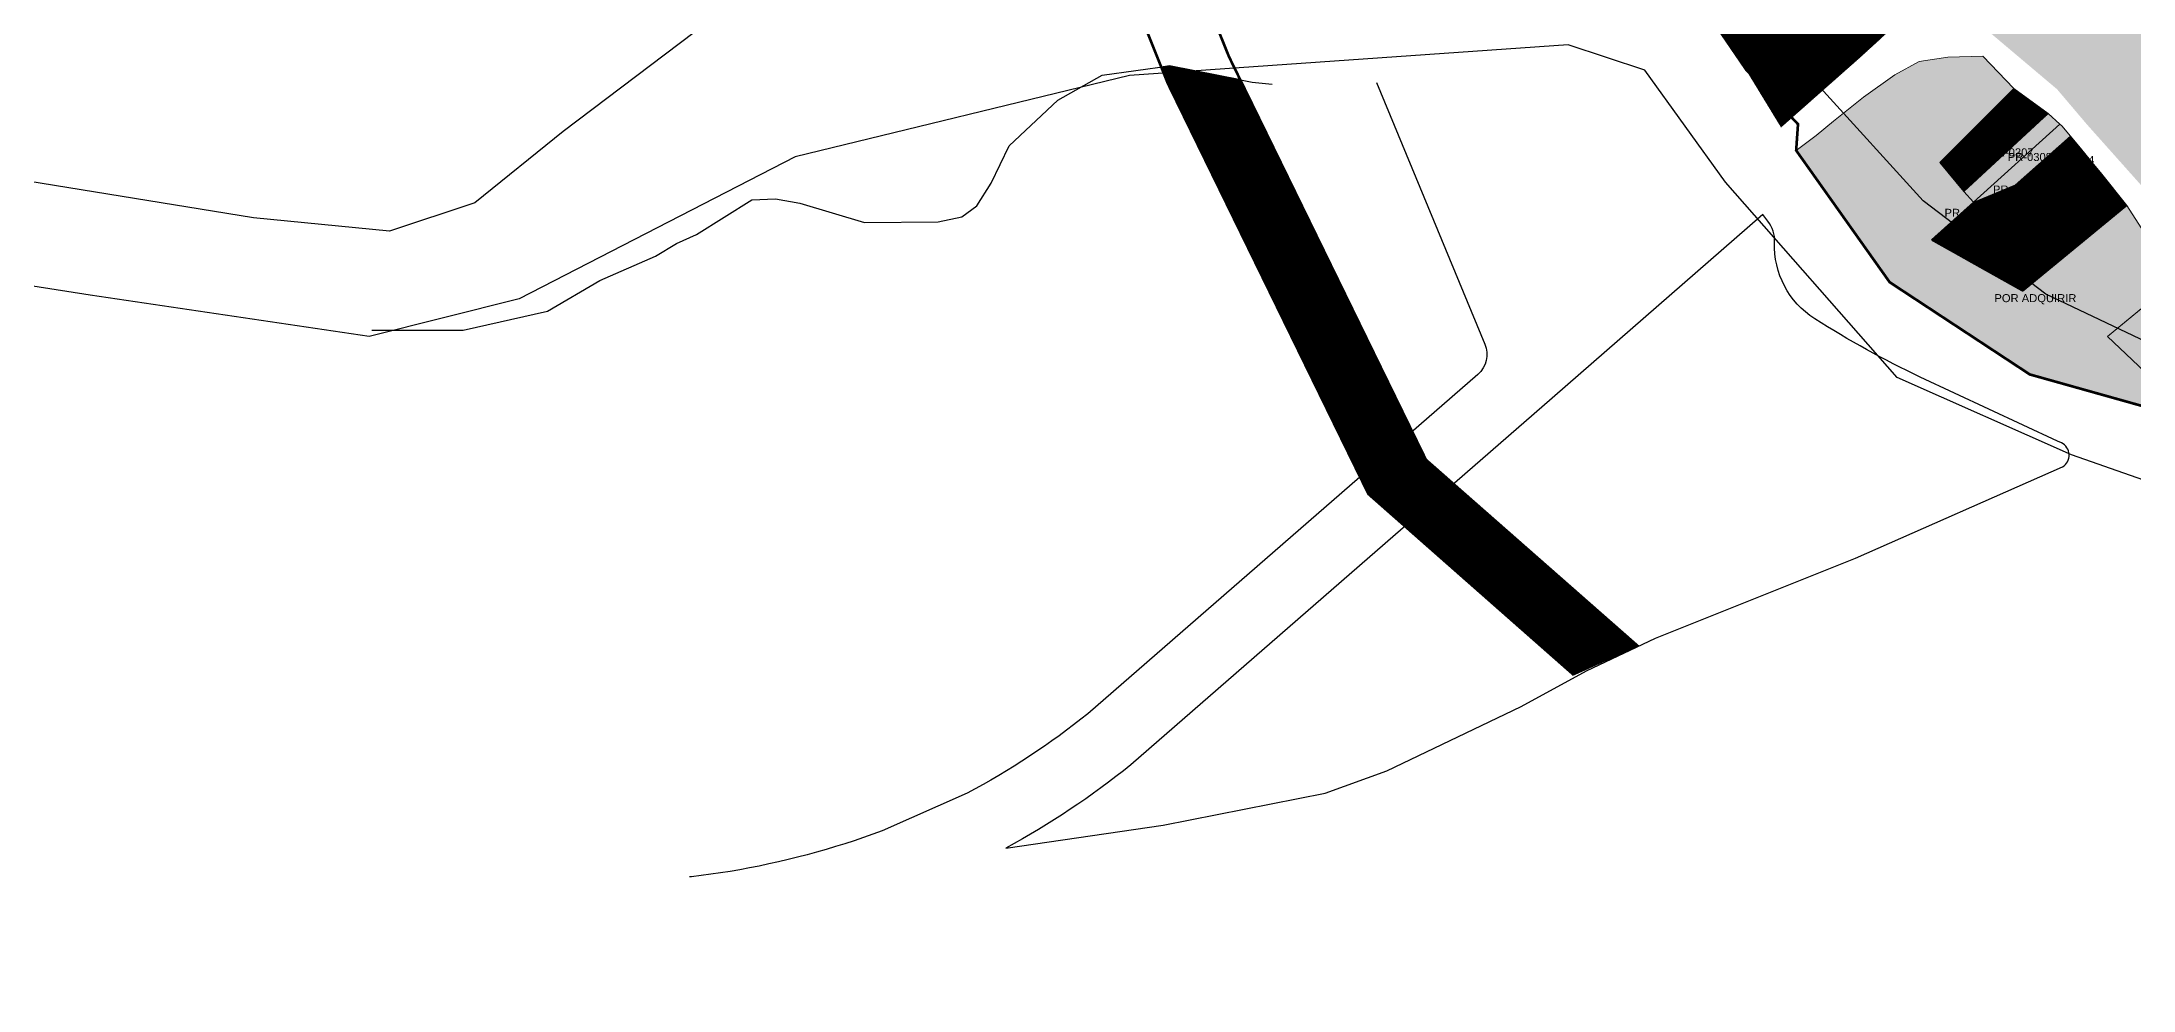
# Model space of a CAD drawing. Header units: inches. Extents: x 775566 to 778268, y 9208057 to 9211417.
# Drawn here: x 776527 to 777311, y 9209310 to 9209666 of the extents above; entities that cross this region are included whole.
import ezdxf
from ezdxf.enums import TextEntityAlignment as Align

# ---------------------------------------------------------------- set-up
doc = ezdxf.new("R2010")
doc.units = ezdxf.units.IN
doc.header["$MEASUREMENT"] = 0
doc.linetypes.add('DASHDOT', pattern=[1, 0.5, -0.25, 0, -0.25])
doc.layers.add('CAJAMARCA_ADQUIRIDOS', color=7, linetype='Continuous', lineweight=9, true_color=0xe2f2c9)
doc.layers.add('PROCESO_&_PENDIENTES', color=7, linetype='Continuous', lineweight=9, true_color=0xc5eefc)
doc.layers.add('CAJAMARCA_ADQUIRIDOSAnno', color=7, linetype='Continuous', true_color=0xafb304)
doc.layers.add('PROCESO__PENDIENTE_CAJAMARCA_UTMAnno', color=7, linetype='Continuous', true_color=0x2b1800)
for name, color, linetype in [('HITOS', 5, 'Continuous'), ('PMD-CAJAMARCA', 212, 'Continuous'), ('REFERENCIAS  URBANAS', 7, 'Continuous')]:
    doc.layers.add(name, color=color, linetype=linetype)
doc.styles.add('Arial', font='arial.ttf')

msp = doc.modelspace()

# ---------------------------------------------------------------- hatches: boundary and pattern name
at = {"true_color": 0xadddf7}
h = msp.add_hatch(color=141, dxfattribs=at)
h.dxf.hatch_style = 1
h.paths.add_polyline_path([(777390.49, 9210055.28), (777432.41, 9210073.29), (777198.38, 9210587.33), (777187.56, 9210605.47), (777105.4, 9210785.4), (777059.97, 9210855.94), (776930, 9211169.4), (776852.44, 9211361.12), (776673.32, 9211286.79), (776765.26, 9211129.93), (776773.32, 9211117.95), (776942.38, 9210722.91), (777244.8, 9210012.11), (777262.42, 9209969.39), (777282.77, 9209919.54), (777207.42, 9209894.77), (777250.06, 9209800.66), (777221.8, 9209781.22), (777221.01, 9209760.81), (777205.62, 9209753.63), (777204.65, 9209752.16), (777231.39, 9209682.44), (777237.05, 9209679.41), (777241.97, 9209679.49), (777246.56, 9209677.91), (777249.26, 9209675.98), (777282.52, 9209647.92), (777293.72, 9209634.72), (777361.87, 9209558.32), (777370.39, 9209543.07), (777454.76, 9209481.52), (777458.61, 9209472.5), (777462.12, 9209467.53), (777463.33, 9209460.68), (777456.89, 9209452.18), (777474.05, 9209434.41), (777510.17, 9209349.95), (777516.01, 9209347.36), (777541.48, 9209322.34), (777544.17, 9209320.9), (777560.86, 9209295.15), (777537.54, 9209270.4), (777550.09, 9209240.92), (777553.15, 9209238.12), (777563.03, 9209239.38), (777593.22, 9209167.98), (777595.94, 9209159.44), (777696.28, 9208921.65), (777699.89, 9208910.23), (777701.28, 9208904.41), (777711.62, 9208851.33), (777720.63, 9208813.42), (777724.41, 9208798.87), (777726.36, 9208793.23), (777729.84, 9208788.63), (777735.44, 9208786.43), (777741.43, 9208786.58), (777747.32, 9208788.15), (777795.11, 9208805.7), (777867.21, 9208835.59), (777891.55, 9208847.3), (777895.6, 9208851.69), (777898.19, 9208856.93), (777899.3, 9208862.81), (777899.01, 9208868.76), (777897.07, 9208874.42), (777892.6, 9208881.93), (777881.24, 9208899.7), (777845.62, 9208951.56), (777839.03, 9208965.06), (777784.89, 9209095.29), (777766.54, 9209136.41), (777720.91, 9209231), (777688.48, 9209311.84), (777605.97, 9209508.14), (777612.99, 9209517.89)])
h = msp.add_hatch(color=103)
h.dxf.hatch_style = 1
h.paths.add_polyline_path([(777251.25, 9209605.65), (777247.54, 9209609.62), (777257.99, 9209619.79), (777259.8, 9209621.39), (777279.23, 9209638.85), (777283.62, 9209634.84)])
h.paths.add_polyline_path([(777251.25, 9209605.65), (777251.33, 9209605.56), (777266.86, 9209612), (777287.5, 9209630.35), (777284.32, 9209634.2), (777283.62, 9209634.84)])
at = {"layer": 'CAJAMARCA_ADQUIRIDOSAnno'}
h = msp.add_hatch(dxfattribs=at)
h.set_pattern_fill('PLASTI', color=1)
h.paths.add_polyline_path([(777219.08, 9209693.82), (777224.8, 9209697.64), (777231.39, 9209682.44), (777227.8, 9209678.26), (777223.9, 9209674.2), (777216.06, 9209666.85), (777208.37, 9209659.82), (777179.08, 9209633.91), (777166.14, 9209655.16), (777166.02, 9209655.07), (777155.86, 9209676.07), (777134.64, 9209692.93), (777134.94, 9209693.55), (777173.4, 9209772.59), (777190.7, 9209766.93), (777202.69, 9209756.49), (777226.82, 9209699.06), (777225.28, 9209698.27), (777218.85, 9209694.05), (777213.79, 9209690.21)])
h.paths.add_polyline_path([(777211.92, 9209684.09), (777230, 9209684.09), (777230, 9209688.69), (777211.92, 9209688.69)], flags=24)
h.paths.add_polyline_path([(777216.44, 9209688.15), (777234.51, 9209688.15), (777234.51, 9209692.75), (777216.44, 9209692.75)], flags=9)
h.paths.add_polyline_path([(777205.29, 9209678.44), (777223.36, 9209678.44), (777223.36, 9209683.04), (777205.29, 9209683.04)], flags=24)
h.paths.add_polyline_path([(777196.81, 9209671.34), (777214.88, 9209671.34), (777214.88, 9209675.94), (777196.81, 9209675.94)], flags=24)
h.paths.add_polyline_path([(777176.58, 9209655.62), (777194.65, 9209655.62), (777194.65, 9209660.22), (777176.58, 9209660.22)], flags=24)
h.paths.add_polyline_path([(777173.67, 9209713.05), (777191.74, 9209713.05), (777191.74, 9209717.65), (777173.67, 9209717.65)], flags=24)
h = msp.add_hatch(dxfattribs=at)
h.set_pattern_fill('PLASTI', color=1)
h.paths.add_polyline_path([(777125.81, 9209705.61), (777121.98, 9209700.13), (777152.13, 9209675.54), (777165.8, 9209655.52), (777155.86, 9209676.07), (777134.64, 9209692.93), (777134.94, 9209693.55)])
h = msp.add_hatch(color=1, dxfattribs=at)
h.dxf.hatch_style = 1
h.paths.add_polyline_path([(777305.12, 9209558.34), (777278.35, 9209571.05), (777273.08, 9209575.06), (777269.67, 9209572.26), (777256.1, 9209579.86), (777250.26, 9209583.14), (777245.22, 9209585.98), (777240.54, 9209588.6), (777235.49, 9209591.43), (777242.85, 9209598.06), (777232.35, 9209606.05), (777202.47, 9209638.97), (777198.74, 9209635.97), (777192.18, 9209630.53), (777184.73, 9209624.98), (777219.78, 9209575.88), (777272.3, 9209541.02), (777322.63, 9209526.89), (777323.84, 9209529.83), (777315.9, 9209537.9), (777317.66, 9209539.84), (777301.4, 9209555.28)])
h.paths.add_polyline_path([(777321.95, 9209583.76), (777308.62, 9209604.32), (777273.08, 9209575.06), (777278.35, 9209571.05), (777305.12, 9209558.34), (777318.34, 9209569.16), (777314.63, 9209578.11)], flags=17)
h.paths.add_polyline_path([(777266.32, 9209648.14), (777254.64, 9209660.36), (777241.58, 9209659.96), (777230.84, 9209658.34), (777221.76, 9209653.33), (777209.93, 9209644.97), (777202.47, 9209638.97), (777232.35, 9209606.05), (777242.85, 9209598.06), (777251.25, 9209605.65), (777247.54, 9209609.62), (777238.61, 9209620.47)])
h.paths.add_polyline_path([(777258.21, 9209567.06), (777290.59, 9209567.06), (777290.59, 9209571.99), (777258.21, 9209571.99)], flags=24)
h.paths.add_polyline_path([(777312.37, 9209576.25), (777330.44, 9209576.25), (777330.44, 9209580.84), (777312.37, 9209580.84)], flags=9)
h.paths.add_polyline_path([(777239.58, 9209599.27), (777257.65, 9209599.27), (777257.65, 9209603.87), (777239.58, 9209603.87)], flags=24)
h = msp.add_hatch(dxfattribs=at)
h.set_pattern_fill('PLASTI', color=1)
h.paths.add_polyline_path([(776976.38, 9209651.39), (776949.85, 9209656.67), (776946.73, 9209656.23), (776949.19, 9209650.09), (777021.25, 9209502.63), (777040.77, 9209519.62)])
h = msp.add_hatch(dxfattribs=at)
h.set_pattern_fill('PLASTI', color=1)
h.paths.add_polyline_path([(777308.62, 9209604.32), (777298.77, 9209616.69), (777256.1, 9209579.86), (777269.67, 9209572.26)])
h.paths.add_polyline_path([(777298.77, 9209616.69), (777295.02, 9209621.24), (777250.26, 9209583.14), (777256.1, 9209579.86)])
h.paths.add_polyline_path([(777295.02, 9209621.24), (777291.27, 9209625.79), (777245.22, 9209585.98), (777250.26, 9209583.14)])
h.paths.add_polyline_path([(777291.27, 9209625.79), (777287.5, 9209630.35), (777266.86, 9209612), (777240.54, 9209588.6), (777245.22, 9209585.98)])
h.paths.add_polyline_path([(777266.86, 9209612), (777251.33, 9209605.56), (777251.25, 9209605.65), (777235.49, 9209591.43), (777240.54, 9209588.6)])
h.paths.add_polyline_path([(777257.99, 9209619.79), (777259.8, 9209621.39), (777279.23, 9209638.85), (777266.32, 9209648.14), (777238.61, 9209620.47), (777247.54, 9209609.62)])
h.paths.add_polyline_path([(777265.77, 9209599.82), (777283.84, 9209599.82), (777283.84, 9209604.41), (777265.77, 9209604.41)], flags=24)
h.paths.add_polyline_path([(777274.78, 9209593.38), (777292.85, 9209593.38), (777292.85, 9209597.98), (777274.78, 9209597.98)], flags=24)
h.paths.add_polyline_path([(777279.2, 9209619.07), (777297.28, 9209619.07), (777297.28, 9209623.67), (777279.2, 9209623.67)], flags=9)
h.paths.add_polyline_path([(777257.74, 9209607.99), (777275.81, 9209607.99), (777275.81, 9209612.59), (777257.74, 9209612.59)], flags=24)
h.paths.add_polyline_path([(777239.58, 9209599.27), (777257.65, 9209599.27), (777257.65, 9209603.87), (777239.58, 9209603.87)], flags=25)
h.paths.add_polyline_path([(777263.28, 9209620.19), (777281.35, 9209620.19), (777281.35, 9209624.79), (777263.28, 9209624.79)], flags=25)
h.paths.add_polyline_path([(777250.44, 9209629.23), (777266.18, 9209629.23), (777266.18, 9209633.82), (777250.44, 9209633.82)], flags=24)
h.paths.add_polyline_path([(777256.4, 9209621.93), (777274.47, 9209621.93), (777274.47, 9209626.52), (777256.4, 9209626.52)], flags=24)
h = msp.add_hatch(color=1, dxfattribs=at)
h.dxf.hatch_style = 1
h.paths.add_polyline_path([(777305.12, 9209558.34), (777301.4, 9209555.28), (777317.66, 9209539.84), (777326.16, 9209548.35)])
h.paths.add_polyline_path([(777343.06, 9209565.26), (777331.45, 9209579.69), (777327.7, 9209576.83), (777318.34, 9209569.16), (777305.12, 9209558.34), (777326.16, 9209548.35)])
h.paths.add_polyline_path([(777324.8, 9209547.03), (777340.52, 9209547.03), (777340.52, 9209551.55), (777324.8, 9209551.55)], flags=9)
h.paths.add_polyline_path([(777313.2, 9209559.53), (777331.28, 9209559.53), (777331.28, 9209564.13), (777313.2, 9209564.13)], flags=24)
h.paths.add_polyline_path([(777312.37, 9209576.25), (777330.44, 9209576.25), (777330.44, 9209580.84), (777312.37, 9209580.84)], flags=9)
h = msp.add_hatch(dxfattribs=at)
h.set_pattern_fill('PLASTI', color=1)
h.paths.add_polyline_path([(777045.95, 9209509.01), (777040.77, 9209519.62), (777021.25, 9209502.63), (777024.37, 9209496.24), (777038.09, 9209484.15), (777056.26, 9209499.95)])
h = msp.add_hatch(dxfattribs=at)
h.set_pattern_fill('PLASTI', color=1)
h.paths.add_polyline_path([(777056.26, 9209499.95), (777038.09, 9209484.15), (777101.12, 9209428.61), (777125.12, 9209439.43)])

# ---------------------------------------------------------------- linework, layer by layer
at = {"layer": 'CAJAMARCA_ADQUIRIDOS', "color": 3}
for points in [[(777251.25, 9209605.65, 0), (777247.54, 9209609.62, 0), (777257.99, 9209619.79, 0), (777259.8, 9209621.39, 0), (777279.23, 9209638.85, 0), (777283.62, 9209634.84, 0)], [(777251.25, 9209605.65, 0), (777283.62, 9209634.84, 0), (777284.32, 9209634.2, 0), (777287.5, 9209630.35, 0), (777266.86, 9209612, 0), (777251.33, 9209605.56, 0)]]:
    msp.add_polyline3d(points, close=True, dxfattribs=at)
at = {"layer": 'CAJAMARCA_ADQUIRIDOSAnno', "color": 250}
for points in [[(777125.81, 9209705.61), (777121.98, 9209700.13), (777152.13, 9209675.54), (777165.8, 9209655.52), (777155.86, 9209676.07), (777134.64, 9209692.93), (777134.94, 9209693.55)], [(776976.38, 9209651.39), (776949.85, 9209656.67), (776946.73, 9209656.23), (776949.19, 9209650.09), (777021.25, 9209502.63), (777040.77, 9209519.62)], [(777056.26, 9209499.95), (777038.09, 9209484.15), (777101.12, 9209428.61), (777125.12, 9209439.43)]]:
    msp.add_lwpolyline(points, close=True, dxfattribs=at)
at = {"layer": 'HITOS'}
for points in [[(777716.96, 9209282.29), (777492, 9209456), (777369, 9209528), (777278.35, 9209571.05), (777232.35, 9209606.05), (777193.78, 9209648.54), (777143.55, 9209693.39), (777095.41, 9209709.75), (776981.97, 9209712.94), (776872.18, 9209692.88), (776771.66, 9209669.15), (776722.56, 9209632.09), (776689.45, 9209605.36), (776657.44, 9209594.67), (776606.49, 9209599.7), (776487.11, 9209619.1)], [(777716.96, 9209282.29), (777492, 9209456), (777369, 9209528), (777278.35, 9209571.05), (777232.35, 9209606.05), (777193.78, 9209648.54), (777143.55, 9209693.39), (777095.41, 9209709.75), (776981.97, 9209712.94), (776872.18, 9209692.88), (776771.66, 9209669.15), (776722.56, 9209632.09), (776689.45, 9209605.36), (776657.44, 9209594.67), (776606.49, 9209599.7), (776487.11, 9209619.1)], [(777731.02, 9209235.34), (777484.7, 9209421.16), (777364.24, 9209484.1), (777287.87, 9209510.93), (777222.64, 9209539.93), (777158.2, 9209613.06), (777128.04, 9209655.13), (777099.29, 9209664.53), (776934.81, 9209653.13), (776809.55, 9209622.6), (776706.05, 9209569.35), (776649.82, 9209555.3), (776545.2, 9209570.77), (776470.3, 9209582.44)], [(777731.02, 9209235.34), (777484.7, 9209421.16), (777364.24, 9209484.1), (777287.87, 9209510.93), (777222.64, 9209539.93), (777158.2, 9209613.06), (777128.04, 9209655.13), (777099.29, 9209664.53), (776934.81, 9209653.13), (776809.55, 9209622.6), (776706.05, 9209569.35), (776649.82, 9209555.3), (776545.2, 9209570.77), (776470.3, 9209582.44)]]:
    msp.add_lwpolyline(points, dxfattribs=at)
at = {"layer": 'PMD-CAJAMARCA', "color": 1, "linetype": 'DASHDOT', "lineweight": 18, "true_color": 0xff0000, "const_width": 1}
for points in [[(776927.96, 9209703.07), (776949.19, 9209650.09), (777024.37, 9209496.24), (777101.12, 9209428.61), (777125.12, 9209439.43), (777045.95, 9209509.01), (776972.05, 9209660.24), (776951.67, 9209711.12)], [(777152.13, 9209675.54), (777165.97, 9209655.28), (777185.41, 9209634.83), (777184.72, 9209624.98), (777219.78, 9209575.58), (777272.3, 9209541.02), (777337.6, 9209522.69)]]:
    msp.add_lwpolyline(points, dxfattribs=at)
at = {"layer": 'PROCESO_&_PENDIENTES', "color": 250}
for points in [[(776862.42, 9209847.4), (776898.42, 9209862.35), (776958.48, 9209711.1), (776958.48, 9209711.1), (776951.67, 9209711.12), (776972.05, 9209660.24), (777045.95, 9209509.01), (777125.12, 9209439.43), (777101.12, 9209428.61), (777024.37, 9209496.24), (776949.19, 9209650.09), (776881.2, 9209819.81)], [(777134.64, 9209692.93), (777134.94, 9209693.55), (777173.4, 9209772.59), (777190.7, 9209766.93), (777202.69, 9209756.49), (777226.82, 9209699.06), (777225.28, 9209698.27), (777218.85, 9209694.05), (777213.79, 9209690.21), (777204.46, 9209683.12), (777195.23, 9209676.32), (777166.02, 9209655.07), (777155.86, 9209676.07)], [(777195.26, 9209676.29), (777204.45, 9209682.97), (777216.06, 9209666.85), (777208.37, 9209659.82)], [(777195.26, 9209676.29), (777208.37, 9209659.82), (777179.08, 9209633.91), (777166.2, 9209655.06)], [(777266.32, 9209648.14), (777279.23, 9209638.85), (777247.54, 9209609.62), (777238.61, 9209620.47)], [(777245.22, 9209585.98), (777240.54, 9209588.6), (777287.5, 9209630.35), (777291.27, 9209625.79)], [(777245.22, 9209585.98), (777291.27, 9209625.79), (777295.02, 9209621.24), (777250.26, 9209583.14)], [(777250.26, 9209583.14), (777295.02, 9209621.24), (777298.77, 9209616.69), (777256.1, 9209579.86)], [(777251.25, 9209605.65), (777251.25, 9209605.65), (777251.33, 9209605.56), (777266.86, 9209612), (777240.54, 9209588.6), (777235.49, 9209591.43)], [(777256.1, 9209579.86), (777298.77, 9209616.69), (777308.62, 9209604.32), (777269.67, 9209572.26)], [(777327.7, 9209576.83), (777331.45, 9209579.69), (777343.06, 9209565.26), (777317.66, 9209539.84), (777301.4, 9209555.28)]]:
    msp.add_lwpolyline(points, close=True, dxfattribs=at)
for points in [[(777322.63, 9209526.89), (777272.3, 9209541.02), (777219.78, 9209575.88), (777184.73, 9209624.98), (777192.18, 9209630.53), (777198.74, 9209635.97), (777209.93, 9209644.97), (777221.76, 9209653.33), (777230.84, 9209658.34), (777241.58, 9209659.96), (777254.64, 9209660.36), (777266.32, 9209648.14), (777238.61, 9209620.47), (777247.54, 9209609.62), (777251.25, 9209605.65), (777235.49, 9209591.43), (777240.54, 9209588.6), (777245.22, 9209585.98), (777250.26, 9209583.14), (777256.1, 9209579.86), (777269.67, 9209572.26), (777308.62, 9209604.32), (777321.95, 9209583.76)], [(777318.34, 9209569.16), (777301.4, 9209555.28), (777317.66, 9209539.84)]]:
    msp.add_lwpolyline(points, dxfattribs=at)
at = {"layer": 'REFERENCIAS  URBANAS', "color": 250}
msp.add_lwpolyline([(776650.82, 9209557.58), (776685.06, 9209557.67), (776716.63, 9209564.79), (776736.21, 9209576.18), (776757.18, 9209585.31), (776764.98, 9209590.09), (776772.5, 9209593.47), (776793.31, 9209606.53), (776802.09, 9209606.84), (776811.24, 9209605.25), (776835.48, 9209597.93), (776863.15, 9209598.22), (776872.01, 9209600.11), (776877.62, 9209604.24), (776882.91, 9209612.68), (776889.72, 9209626.77), (776907.96, 9209643.79), (776924.62, 9209653.16), (776949.85, 9209656.67), (776980.74, 9209650.53), (776988.3, 9209649.77)], dxfattribs=at)
msp.add_lwpolyline([(776650.82, 9209557.58), (776685.06, 9209557.67), (776716.63, 9209564.79), (776736.21, 9209576.18), (776757.18, 9209585.31), (776764.98, 9209590.09), (776772.5, 9209593.47), (776793.31, 9209606.53), (776802.09, 9209606.84), (776811.24, 9209605.25), (776835.48, 9209597.93), (776863.15, 9209598.22), (776872.01, 9209600.11), (776877.62, 9209604.24), (776882.91, 9209612.68), (776889.72, 9209626.77), (776907.96, 9209643.79), (776924.62, 9209653.16), (776949.85, 9209656.67), (776980.74, 9209650.53), (776988.3, 9209649.77)], dxfattribs=at)
msp.add_lwpolyline([(777027.45, 9209650.42), (777068.06, 9209552.41, -0.322401), (777065.38, 9209541.03), (776919.23, 9209413.86, -0.046789), (776873.97, 9209384.04), (776842.12, 9209369.92, -0.047153), (776785.13, 9209354.75), (776770.66, 9209352.77, -0.001104), (776769.84, 9209352.66)], format="xyb", dxfattribs=at)
msp.add_lwpolyline([(777027.45, 9209650.42), (777068.06, 9209552.41, -0.322401), (777065.38, 9209541.03), (776919.23, 9209413.86, -0.046789), (776873.97, 9209384.04), (776842.12, 9209369.92, -0.047153), (776785.13, 9209354.75), (776770.66, 9209352.77, -0.001104), (776769.84, 9209352.66)], format="xyb", dxfattribs=at)
at = {"layer": 'REFERENCIAS  URBANAS', "color": 250, "linetype": 'Continuous'}
msp.add_lwpolyline([(777172.28, 9209600.91), (777093.28, 9209532.17), (777014.28, 9209463.42), (776935.27, 9209394.68, -0.044655), (776888.52, 9209363.49), (776947.45, 9209372.05), (777008.14, 9209384.12), (777031.32, 9209392.39), (777081.64, 9209416.51), (777106.07, 9209429.91), (777131.96, 9209442.12), (777206.92, 9209472.16), (777284.57, 9209506.35, 0.600455), (777284.14, 9209515.34), (777282.63, 9209516.04), (777231.26, 9209540.02, -0.030591), (777191.66, 9209561.9, -0.267131), (777176.65, 9209590.53, 0.174856), (777174.13, 9209598.49)], format="xyb", close=True, dxfattribs=at)
msp.add_lwpolyline([(777172.28, 9209600.91), (777093.28, 9209532.17), (777014.28, 9209463.42), (776935.27, 9209394.68, -0.044655), (776888.52, 9209363.49), (776947.45, 9209372.05), (777008.14, 9209384.12), (777031.32, 9209392.39), (777081.64, 9209416.51), (777106.07, 9209429.91), (777131.96, 9209442.12), (777206.92, 9209472.16), (777284.57, 9209506.35, 0.600455), (777284.14, 9209515.34), (777282.63, 9209516.04), (777231.26, 9209540.02, -0.030591), (777191.66, 9209561.9, -0.267131), (777176.65, 9209590.53, 0.174856), (777174.13, 9209598.49)], format="xyb", close=True, dxfattribs=at)

# ---------------------------------------------------------------- texts
at = {"layer": 'CAJAMARCA_ADQUIRIDOSAnno', "color": 5, "style": 'Arial'}
for s, p in [('PR-0307', (777265.44, 9209621.86)), ('PR-0308', (777272.32, 9209620.13))]:
    msp.add_text(s, height=3, dxfattribs=at).set_placement(p, align=Align.BOTTOM_CENTER)
at = {"layer": 'PROCESO__PENDIENTE_CAJAMARCA_UTMAnno', "color": 1, "true_color": 0xff0000, "style": 'Arial'}
for s, p in [('PR-0390', (777185.62, 9209655.55)), ('PR-382', (777258.31, 9209629.16)), ('PR-0384', (777288.24, 9209619)), ('PR-0308', (777266.77, 9209607.92)), ('PR-0383', (777248.61, 9209599.2)), ('PR-0385', (777274.8, 9209599.75)), ('PR-0386', (777283.81, 9209593.32)), ('POR ADQUIRIR', (777274.4, 9209567.22))]:
    msp.add_text(s, height=3, dxfattribs=at).set_placement(p, align=Align.BOTTOM_CENTER)

doc.saveas('drawing.dxf')
